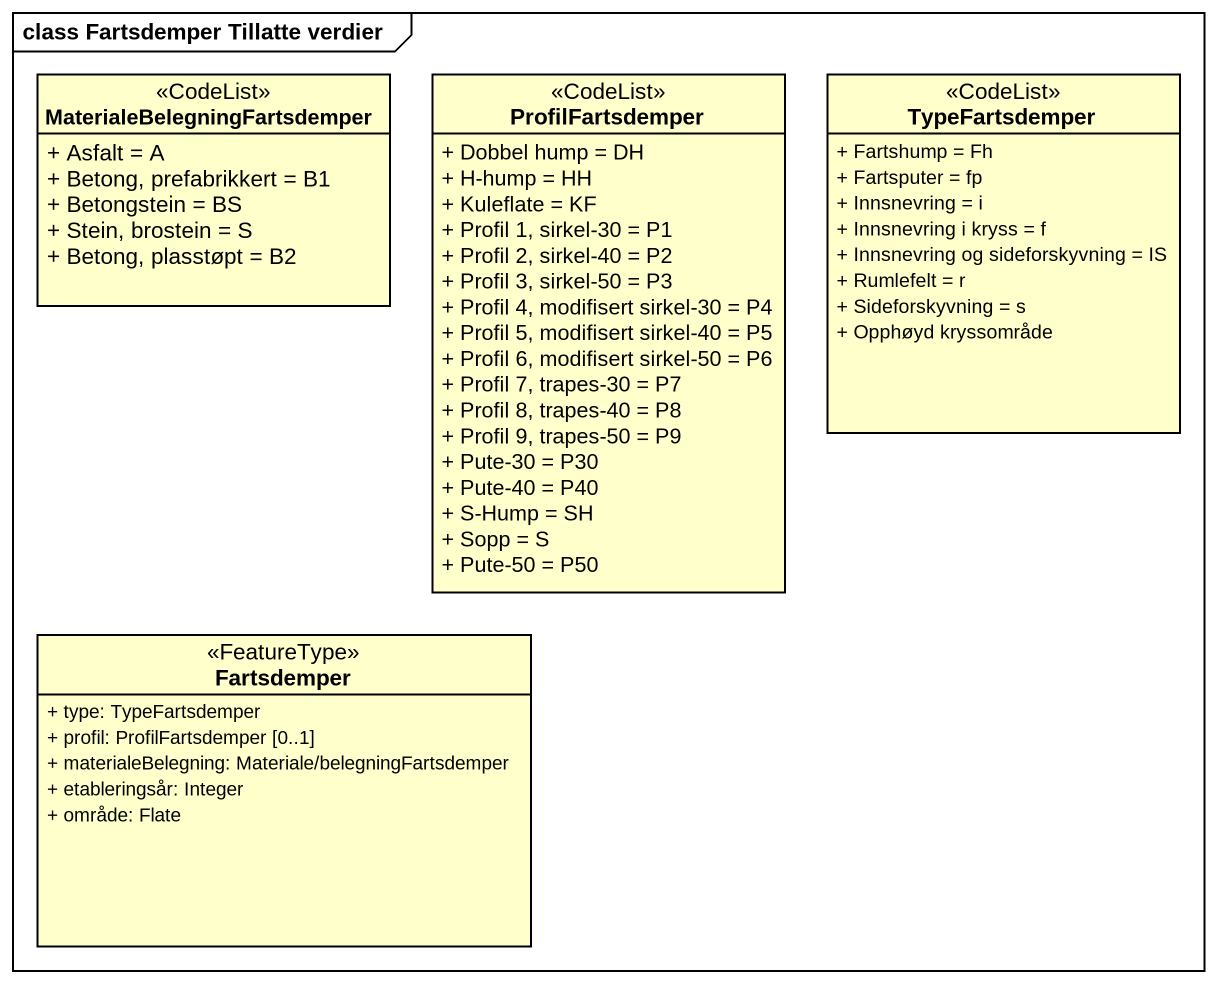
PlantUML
@startuml
mainframe class Fartsdemper Tillatte verdier
hide circle
hide empty members
skinparam classAttributeIconSize 0
class "MaterialeBelegningFartsdemper" as MaterialeBelegningFartsdempe <<CodeList>> {
  + Asfalt = A
  + Betong, prefabrikkert = B1
  + Betongstein = BS
  + Stein, brostein = S
  + Betong, plasstøpt = B2
}
class ProfilFartsdemper <<CodeList>> {
  + Dobbel hump = DH
  + H-hump = HH
  + Kuleflate = KF
  + Profil 1, sirkel-30 = P1
  + Profil 2, sirkel-40 = P2
  + Profil 3, sirkel-50 = P3
  + Profil 4, modifisert sirkel-30 = P4
  + Profil 5, modifisert sirkel-40 = P5
  + Profil 6, modifisert sirkel-50 = P6
  + Profil 7, trapes-30 = P7
  + Profil 8, trapes-40 = P8
  + Profil 9, trapes-50 = P9
  + Pute-30 = P30
  + Pute-40 = P40
  + S-Hump = SH
  + Sopp = S
  + Pute-50 = P50
}
class TypeFartsdemper <<CodeList>> {
  + Fartshump = Fh
  + Fartsputer = fp
  + Innsnevring = i
  + Innsnevring i kryss = f
  + Innsnevring og sideforskyvning = IS
  + Rumlefelt = r
  + Sideforskyvning = s
  + Opphøyd kryssområde
}
class Fartsdemper <<FeatureType>> {
  + type: TypeFartsdemper
  + profil: ProfilFartsdemper [0..1]
  + materialeBelegning: Materiale/belegningFartsdemper
  + etableringsår: Integer
  + område: Flate
}
@enduml
